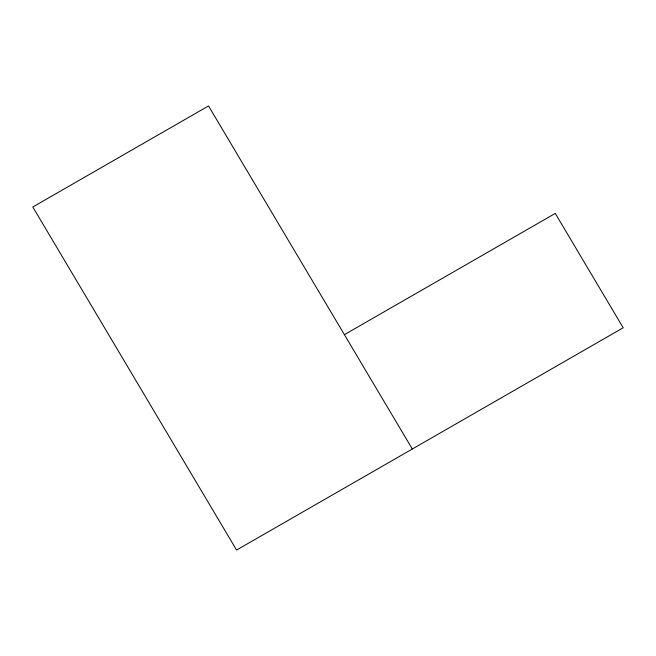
<?xml version="1.0" encoding="UTF-8"?>
<svg xmlns="http://www.w3.org/2000/svg" width="656" height="656" viewBox="0 0 656 656"><rect width="100%" height="100%" fill="white"/><g stroke="black" fill="none" stroke-linecap="round" stroke-linejoin="round"><path stroke-width="0.98" d="M344.392 334.658L555.271 213.421L623.2 327.77L236.578 550.048L32.8 206.993L208.534 105.952L412.321 449.007"/></g></svg>
